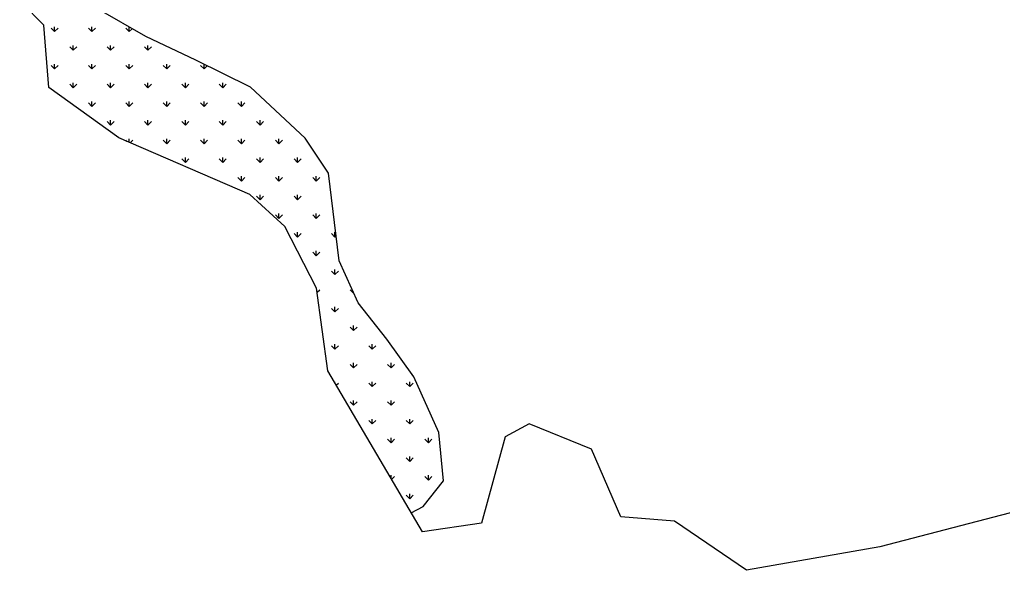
# Model space of a CAD drawing. Header units: metres. Extents: x 333158 to 335110, y 1791564 to 1793096.
# Drawn here: x 333511 to 334456, y 1791564 to 1792093 of the extents above; entities that cross this region are included whole.
import ezdxf

# ---------------------------------------------------------------- set-up
doc = ezdxf.new("R2010")
doc.units = ezdxf.units.M
doc.layers.add('MANGROOVES', color=112, linetype='Continuous')
doc.layers.add('village', color=250, linetype='Continuous')

msp = doc.modelspace()

# ---------------------------------------------------------------- linework, layer by layer
at = {"layer": 'MANGROOVES', "linetype": 'Continuous'}
for p, q in [((333544.67, 1792081.95), (333541.31, 1792085.32)), ((333544.67, 1792081.95), (333544.67, 1792086.71)), ((333544.67, 1792081.95), (333548.04, 1792085.32)), ((333580.59, 1792081.95), (333577.23, 1792085.32)), ((333580.59, 1792081.95), (333580.59, 1792086.71)), ((333580.59, 1792081.95), (333583.96, 1792085.32)), ((333616.51, 1792081.95), (333613.15, 1792085.32)), ((333616.51, 1792081.95), (333616.51, 1792086.39)), ((333616.51, 1792081.95), (333619.34, 1792084.78)), ((333562.63, 1792063.99), (333559.27, 1792067.36)), ((333562.63, 1792063.99), (333562.63, 1792068.75)), ((333562.63, 1792063.99), (333566, 1792067.36)), ((333598.55, 1792063.99), (333595.19, 1792067.36)), ((333598.55, 1792063.99), (333598.55, 1792068.75)), ((333598.55, 1792063.99), (333601.92, 1792067.36)), ((333634.48, 1792063.99), (333631.11, 1792067.36)), ((333634.48, 1792063.99), (333634.48, 1792068.75)), ((333634.48, 1792063.99), (333637.84, 1792067.36)), ((333544.67, 1792046.03), (333541.31, 1792049.4)), ((333544.67, 1792046.03), (333544.67, 1792050.79)), ((333544.67, 1792046.03), (333548.04, 1792049.4)), ((333580.59, 1792046.03), (333577.23, 1792049.4)), ((333580.59, 1792046.03), (333580.59, 1792050.79)), ((333580.59, 1792046.03), (333583.96, 1792049.4)), ((333616.51, 1792046.03), (333613.15, 1792049.4)), ((333616.51, 1792046.03), (333616.51, 1792050.79)), ((333616.51, 1792046.03), (333619.88, 1792049.4)), ((333652.44, 1792046.03), (333649.07, 1792049.4)), ((333652.44, 1792046.03), (333652.44, 1792050.79)), ((333652.44, 1792046.03), (333655.8, 1792049.4)), ((333688.36, 1792046.03), (333684.99, 1792049.4)), ((333688.36, 1792046.03), (333688.36, 1792050.55)), ((333688.36, 1792046.03), (333691.39, 1792049.07)), ((333562.63, 1792028.07), (333559.27, 1792031.44)), ((333562.63, 1792028.07), (333562.63, 1792032.83)), ((333562.63, 1792028.07), (333566, 1792031.44)), ((333598.55, 1792028.07), (333595.19, 1792031.44)), ((333598.55, 1792028.07), (333598.55, 1792032.83)), ((333598.55, 1792028.07), (333601.92, 1792031.44)), ((333634.48, 1792028.07), (333631.11, 1792031.44)), ((333634.48, 1792028.07), (333634.48, 1792032.83)), ((333634.48, 1792028.07), (333637.84, 1792031.44)), ((333670.4, 1792028.07), (333667.03, 1792031.44)), ((333670.4, 1792028.07), (333670.4, 1792032.83)), ((333670.4, 1792028.07), (333673.76, 1792031.44)), ((333706.32, 1792028.07), (333702.95, 1792031.44)), ((333706.32, 1792028.07), (333706.32, 1792032.83)), ((333706.32, 1792028.07), (333709.69, 1792031.44)), ((333580.59, 1792010.11), (333580.59, 1792014.87)), ((333616.51, 1792010.11), (333616.51, 1792014.87)), ((333652.44, 1792010.11), (333652.44, 1792014.87)), ((333688.36, 1792010.11), (333688.36, 1792014.87)), ((333724.28, 1792010.11), (333724.28, 1792014.87)), ((333580.59, 1792010.11), (333577.23, 1792013.48)), ((333580.59, 1792010.11), (333583.96, 1792013.48)), ((333616.51, 1792010.11), (333613.15, 1792013.48)), ((333616.51, 1792010.11), (333619.88, 1792013.48)), ((333652.44, 1792010.11), (333649.07, 1792013.48)), ((333652.44, 1792010.11), (333655.8, 1792013.48)), ((333688.36, 1792010.11), (333684.99, 1792013.48)), ((333688.36, 1792010.11), (333691.72, 1792013.48)), ((333724.28, 1792010.11), (333720.91, 1792013.48)), ((333724.28, 1792010.11), (333727.65, 1792013.48)), ((333598.55, 1791992.15), (333595.19, 1791995.52)), ((333598.55, 1791992.15), (333598.55, 1791996.91)), ((333598.55, 1791992.15), (333601.92, 1791995.52)), ((333634.48, 1791992.15), (333631.11, 1791995.52)), ((333634.48, 1791992.15), (333634.48, 1791996.91)), ((333634.48, 1791992.15), (333637.84, 1791995.52)), ((333670.4, 1791992.15), (333667.03, 1791995.52)), ((333670.4, 1791992.15), (333670.4, 1791996.91)), ((333670.4, 1791992.15), (333673.76, 1791995.52)), ((333706.32, 1791992.15), (333702.95, 1791995.52)), ((333706.32, 1791992.15), (333706.32, 1791996.91)), ((333706.32, 1791992.15), (333709.69, 1791995.52)), ((333742.24, 1791992.15), (333738.87, 1791995.52)), ((333742.24, 1791992.15), (333742.24, 1791996.91)), ((333742.24, 1791992.15), (333745.61, 1791995.52)), ((333614.24, 1791976.46), (333613.15, 1791977.56)), ((333616.51, 1791975.48), (333616.51, 1791978.95)), ((333617.41, 1791975.09), (333619.88, 1791977.56)), ((333652.44, 1791974.19), (333649.07, 1791977.56)), ((333652.44, 1791974.19), (333652.44, 1791978.95)), ((333652.44, 1791974.19), (333655.8, 1791977.56)), ((333688.36, 1791974.19), (333684.99, 1791977.56)), ((333688.36, 1791974.19), (333688.36, 1791978.95)), ((333688.36, 1791974.19), (333691.72, 1791977.56)), ((333724.28, 1791974.19), (333720.91, 1791977.56)), ((333724.28, 1791974.19), (333724.28, 1791978.95)), ((333724.28, 1791974.19), (333727.65, 1791977.56)), ((333760.2, 1791974.19), (333756.83, 1791977.56)), ((333760.2, 1791974.19), (333760.2, 1791978.95)), ((333760.2, 1791974.19), (333763.57, 1791977.56)), ((333670.4, 1791956.23), (333667.03, 1791959.6)), ((333670.4, 1791956.23), (333670.4, 1791960.99)), ((333670.4, 1791956.23), (333673.76, 1791959.6)), ((333706.32, 1791956.23), (333702.95, 1791959.6)), ((333706.32, 1791956.23), (333706.32, 1791960.99)), ((333706.32, 1791956.23), (333709.69, 1791959.6)), ((333742.24, 1791956.23), (333738.87, 1791959.6)), ((333742.24, 1791956.23), (333742.24, 1791960.99)), ((333742.24, 1791956.23), (333745.61, 1791959.6)), ((333778.16, 1791956.23), (333774.79, 1791959.6)), ((333778.16, 1791956.23), (333778.16, 1791960.99)), ((333778.16, 1791956.23), (333781.53, 1791959.6)), ((333724.28, 1791938.27), (333720.91, 1791941.63)), ((333724.28, 1791938.27), (333724.28, 1791943.03)), ((333724.28, 1791938.27), (333727.65, 1791941.63)), ((333760.2, 1791938.27), (333756.83, 1791941.63)), ((333760.2, 1791938.27), (333760.2, 1791943.03)), ((333760.2, 1791938.27), (333763.57, 1791941.63)), ((333796.12, 1791938.27), (333792.75, 1791941.63)), ((333796.12, 1791938.27), (333796.12, 1791943.03)), ((333796.12, 1791938.27), (333799.49, 1791941.63)), ((333742.24, 1791920.31), (333738.87, 1791923.67)), ((333742.24, 1791920.31), (333742.24, 1791925.07)), ((333742.24, 1791920.31), (333745.61, 1791923.67)), ((333778.16, 1791920.31), (333774.79, 1791923.67)), ((333778.16, 1791920.31), (333778.16, 1791925.07)), ((333778.16, 1791920.31), (333781.53, 1791923.67)), ((333810.72, 1791923.67), (333810.71, 1791923.67)), ((333760.2, 1791902.35), (333756.83, 1791905.71)), ((333760.2, 1791902.35), (333760.2, 1791907.11)), ((333760.2, 1791902.35), (333763.57, 1791905.71)), ((333796.12, 1791902.35), (333792.75, 1791905.71)), ((333796.12, 1791902.35), (333796.12, 1791907.11)), ((333796.12, 1791902.35), (333799.49, 1791905.71)), ((333778.16, 1791884.39), (333774.79, 1791887.75)), ((333778.16, 1791884.39), (333778.16, 1791889.15)), ((333778.16, 1791884.39), (333781.53, 1791887.75)), ((333814.08, 1791884.39), (333810.71, 1791887.75)), ((333814.08, 1791884.39), (333814.08, 1791889.15)), ((333814.08, 1791884.39), (333815.32, 1791885.63)), ((333796.12, 1791866.42), (333792.75, 1791869.79)), ((333796.12, 1791866.42), (333796.12, 1791871.19)), ((333796.12, 1791866.42), (333799.49, 1791869.79)), ((333814.08, 1791848.46), (333810.71, 1791851.83)), ((333814.08, 1791848.46), (333814.08, 1791853.23)), ((333814.08, 1791848.46), (333817.45, 1791851.83)), ((333796.98, 1791831.36), (333799.49, 1791833.87)), ((333832.04, 1791830.5), (333828.67, 1791833.87)), ((333832.04, 1791830.5), (333832.04, 1791831.12)), ((333832.04, 1791830.5), (333832.23, 1791830.7)), ((333814.08, 1791812.54), (333810.71, 1791815.91)), ((333814.08, 1791812.54), (333814.08, 1791817.31)), ((333814.08, 1791812.54), (333817.45, 1791815.91)), ((333832.04, 1791794.58), (333828.67, 1791797.95)), ((333832.04, 1791794.58), (333832.04, 1791799.35)), ((333832.04, 1791794.58), (333835.41, 1791797.95)), ((333814.08, 1791776.62), (333810.71, 1791779.99)), ((333814.08, 1791776.62), (333814.08, 1791781.38)), ((333814.08, 1791776.62), (333817.45, 1791779.99)), ((333850, 1791776.62), (333846.63, 1791779.99)), ((333850, 1791776.62), (333850, 1791781.38)), ((333850, 1791776.62), (333853.37, 1791779.99)), ((333832.04, 1791758.66), (333828.67, 1791762.03)), ((333832.04, 1791758.66), (333832.04, 1791763.42)), ((333832.04, 1791758.66), (333835.41, 1791762.03)), ((333867.96, 1791758.66), (333864.59, 1791762.03)), ((333867.96, 1791758.66), (333867.96, 1791763.42)), ((333867.96, 1791758.66), (333871.33, 1791762.03)), ((333814.08, 1791744.18), (333814.08, 1791745.46)), ((333815.37, 1791741.99), (333817.45, 1791744.07)), ((333850, 1791740.7), (333846.63, 1791744.07)), ((333850, 1791740.7), (333850, 1791745.46)), ((333850, 1791740.7), (333853.37, 1791744.07)), ((333885.92, 1791740.7), (333882.55, 1791744.07)), ((333885.92, 1791740.7), (333885.92, 1791745.46)), ((333885.92, 1791740.7), (333889.29, 1791744.07)), ((333832.04, 1791722.74), (333828.67, 1791726.11)), ((333832.04, 1791722.74), (333832.04, 1791727.5)), ((333832.04, 1791722.74), (333835.41, 1791726.11)), ((333867.96, 1791722.74), (333864.59, 1791726.11)), ((333867.96, 1791722.74), (333867.96, 1791727.5)), ((333867.96, 1791722.74), (333871.33, 1791726.11)), ((333900.85, 1791725.78), (333900.52, 1791726.11)), ((333850, 1791704.78), (333846.63, 1791708.15)), ((333850, 1791704.78), (333850, 1791709.54)), ((333850, 1791704.78), (333853.37, 1791708.15)), ((333885.92, 1791704.78), (333882.55, 1791708.15)), ((333885.92, 1791704.78), (333885.92, 1791709.54)), ((333885.92, 1791704.78), (333889.29, 1791708.15)), ((333867.96, 1791686.82), (333864.59, 1791690.19)), ((333867.96, 1791686.82), (333867.96, 1791691.58)), ((333867.96, 1791686.82), (333871.33, 1791690.19)), ((333903.88, 1791686.82), (333900.52, 1791690.19)), ((333903.88, 1791686.82), (333903.88, 1791691.58)), ((333903.88, 1791686.82), (333907.25, 1791690.19)), ((333885.92, 1791668.86), (333882.55, 1791672.23)), ((333885.92, 1791668.86), (333885.92, 1791673.62)), ((333885.92, 1791668.86), (333889.29, 1791672.23)), ((333867.96, 1791652.39), (333867.96, 1791655.66)), ((333903.88, 1791650.9), (333903.88, 1791655.66)), ((333868.51, 1791651.45), (333871.33, 1791654.27)), ((333903.88, 1791650.9), (333900.52, 1791654.27)), ((333903.88, 1791650.9), (333907.25, 1791654.27)), ((333885.92, 1791632.94), (333882.55, 1791636.31)), ((333885.92, 1791632.94), (333885.92, 1791637.7)), ((333885.92, 1791632.94), (333889.29, 1791636.31))]:
    msp.add_line(p, q, dxfattribs=at)
at = {"layer": 'MANGROOVES', "flags": 128}
for points in [[(333733.1, 1792028.67), (333680.52, 1792054.38), (333632.55, 1792077.29), (333586.45, 1792103.43), (333546.88, 1792138.77), (333522.93, 1792139.22), (333511.19, 1792136.75)], [(333887.43, 1791619.28), (333898.82, 1791625.61), (333918.38, 1791650), (333914.01, 1791696.7), (333889.76, 1791750.25), (333864.07, 1791786.44), (333836.51, 1791821.26), (333818.24, 1791861.57), (333808.02, 1791946), (333785.54, 1791979.4)]]:
    msp.add_lwpolyline(points, dxfattribs=at)
at = {"layer": 'MANGROOVES'}
msp.add_lwpolyline([(333733.1, 1792028.67), (333785.54, 1791979.4)], dxfattribs=at)
at = {"layer": 'village', "color": 3}
for p, q in [((333534.27, 1792088.31), (333512.83, 1792109.94)), ((333539.16, 1792028.3), (333534.27, 1792088.31)), ((333606.37, 1791979.87), (333539.16, 1792028.3)), ((333732.23, 1791925.36), (333606.37, 1791979.87)), ((333766, 1791894.67), (333732.23, 1791925.36)), ((333796.45, 1791835.24), (333766, 1791894.67)), ((333807.18, 1791755.93), (333796.45, 1791835.24)), ((333898.07, 1791601.1), (333807.18, 1791755.93)), ((334000.65, 1791705), (333977.57, 1791692.34)), ((334060.45, 1791680.54), (334000.65, 1791705)), ((333977.57, 1791692.34), (333955.02, 1791609.3)), ((334088.61, 1791615.59), (334060.45, 1791680.54)), ((334602.26, 1791655.86), (334337.53, 1791586.71)), ((333955.02, 1791609.3), (333898.07, 1791601.1)), ((334140.33, 1791611.44), (334088.61, 1791615.59)), ((334209.37, 1791564.11), (334140.33, 1791611.44)), ((334337.53, 1791586.71), (334209.37, 1791564.11))]:
    msp.add_line(p, q, dxfattribs=at)

doc.saveas('drawing.dxf')
